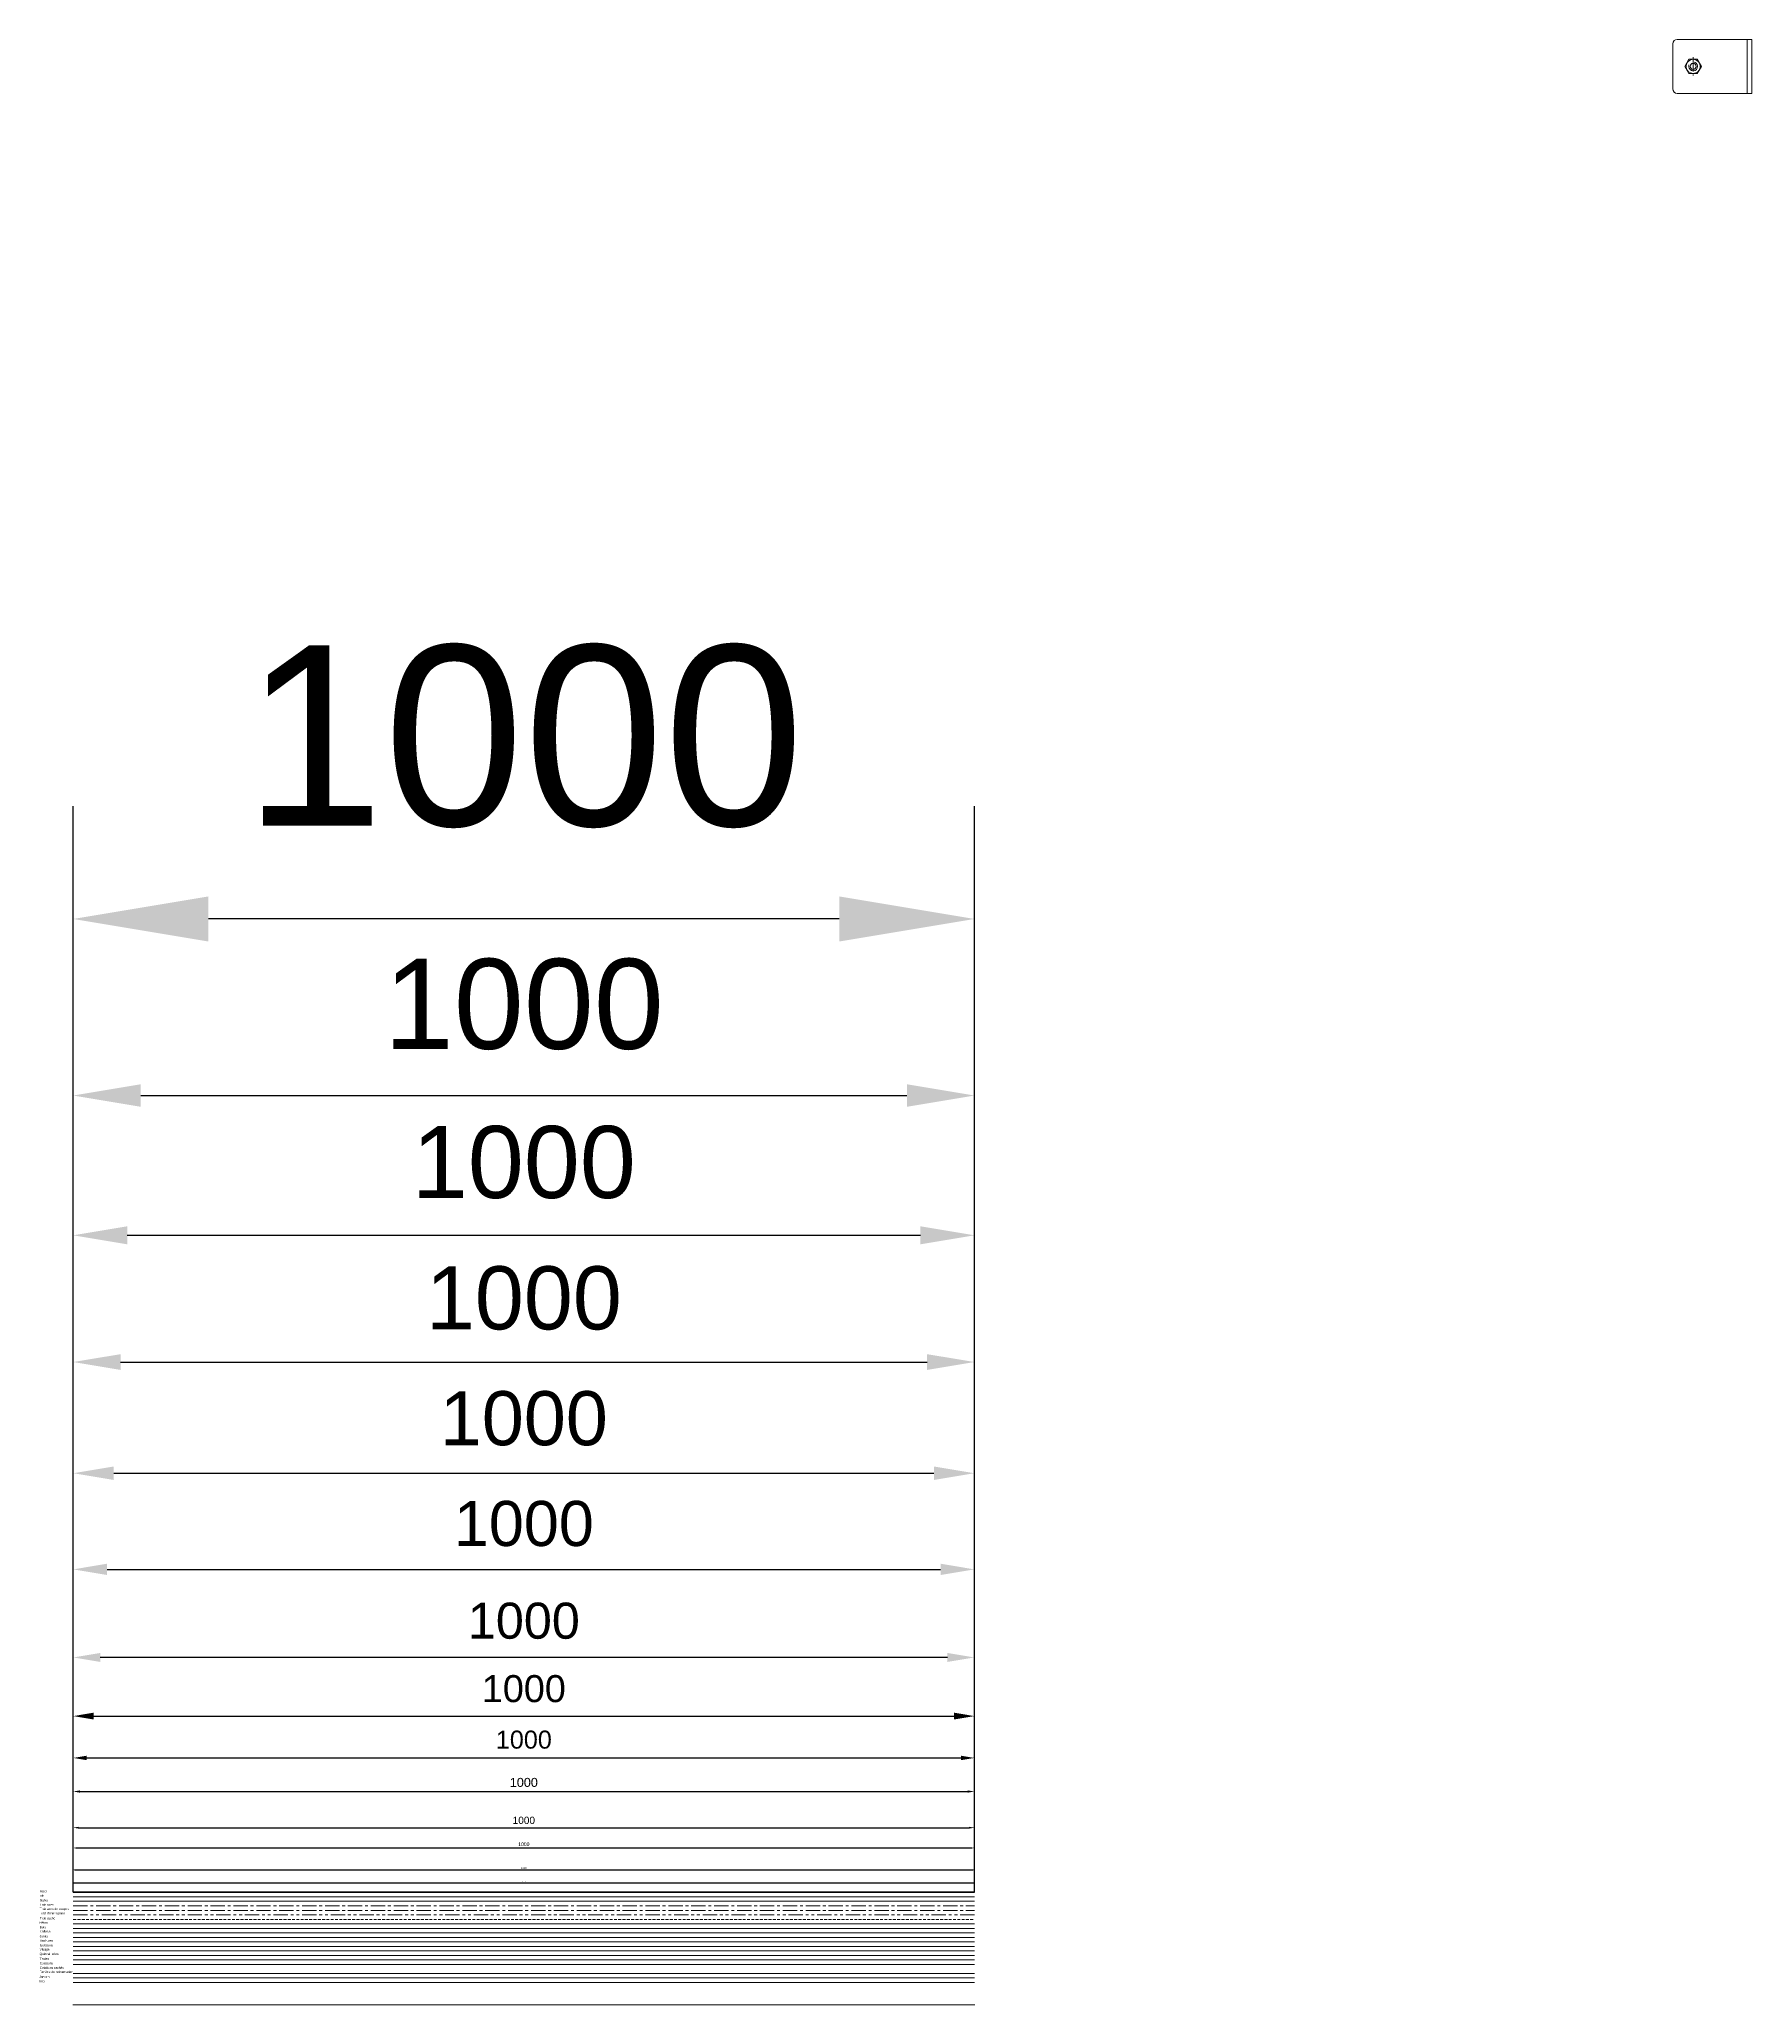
# Model space of a CAD drawing. Header units: millimetres. Extents: x 1459 to 16731, y 971 to 8404.
# Drawn here: x 1459 to 3359, y 1071 to 3252 of the extents above; entities that cross this region are included whole.
import ezdxf

# ---------------------------------------------------------------- set-up
doc = ezdxf.new("R2010")
doc.units = ezdxf.units.MM
doc.header["$LTSCALE"] = 0.5
for name, pattern in [('AXES', [50.8, 31.75, -6.35, 6.35, -6.35]), ('CACHE', [9.525, 6.35, -3.175]), ('FANTOME', [63.5, 31.75, -6.35, 6.35, -6.35, 6.35, -6.35])]:
    doc.linetypes.add(name, pattern=pattern)
doc.layers.get('0').update_dxf_attribs({"lineweight": 20})
doc.layers.get('Defpoints').update_dxf_attribs({"lineweight": 20})
for name, color, linetype, lineweight in [('ALU', 40, 'Continuous', 20), ('BETON', 150, 'Continuous', 20), ('BOIS', 43, 'Continuous', 20), ('Calage', 13, 'Continuous', 20), ('Cotation', 1, 'Continuous', 20), ('Fenêtre de présentation', 150, 'Continuous', 20), ('FORT', 7, 'Continuous', 50), ('Galva', 200, 'Continuous', 20), ('Hachures', 9, 'Continuous', 20), ('Inox', 115, 'Continuous', 20), ('Isolation souple', 181, 'ISOLATION', 20), ('Jansen', 123, 'Continuous', 20), ('Joints', 3, 'Continuous', 20), ('Quincaillerie', 150, 'Continuous', 20), ('Texte', 7, 'Continuous', 20), ('Traits caché', 110, 'CACHE', 20), ("Traits d'axes", 1, 'AXES', 20), ("Traits d'axes coupe", 10, 'AXES', 20), ("Traits d'intéruption", 20, 'FANTOME', 20), ('Vitrage', 6, 'Continuous', 20)]:
    doc.layers.add(name, color=color, linetype=linetype, lineweight=lineweight)
doc.styles.add('BE', font='arial.ttf')
doc.linetypes.add('ISOLATION', pattern='A,0.00254,-2.54,[134,ltypeshp.shx,S=2.54,R=0,X=-2.54,Y=0],-5.08,[134,ltypeshp.shx,S=2.54,R=180,X=2.54,Y=0],-2.54', length=10.16254)
doc.dimstyles.new('ECH 1_1', dxfattribs={"dimtxt": 2, "dimasz": 1.5, "dimexe": 1.25, "dimexo": 0.625, "dimgap": 1, "dimtad": 1, "dimdec": 0, "dimtxsty": 'BE', "dimcen": 0, "dimclrd": 256, "dimclre": 256, "dimclrt": 171, "dimadec": 0, "dimazin": 2, "dimtfac": 1, "dimtdec": 0, "dimtofl": 0, "dimtmove": 0, "dimatfit": 3, "dimfxl": 1, "dimarcsym": 0})
doc.dimstyles.new('ECH 1_10', dxfattribs={"dimscale": 10, "dimtxt": 2, "dimasz": 1.5, "dimexe": 1.25, "dimexo": 0, "dimgap": 1, "dimtad": 1, "dimdec": 0, "dimtxsty": 'BE', "dimcen": 0, "dimclrd": 1, "dimclre": 1, "dimclrt": 171, "dimazin": 2, "dimtfac": 1, "dimtdec": 0, "dimtofl": 0, "dimtmove": 2, "dimatfit": 3, "dimfxl": 1, "dimarcsym": 0})
doc.dimstyles.new('ECH 1_100', dxfattribs={"dimscale": 100, "dimtxt": 2, "dimasz": 1.5, "dimexe": 1.25, "dimexo": 0.625, "dimgap": 1, "dimtad": 1, "dimdec": 0, "dimtxsty": 'BE', "dimcen": 0, "dimclrd": 256, "dimclre": 256, "dimclrt": 171, "dimadec": 0, "dimazin": 2, "dimtfac": 1, "dimtdec": 0, "dimtofl": 0, "dimtmove": 0, "dimatfit": 3, "dimfxl": 1, "dimarcsym": 0})
doc.dimstyles.new('ECH 1_15', dxfattribs={"dimscale": 15, "dimtxt": 2, "dimasz": 1.5, "dimexe": 1.25, "dimexo": 0.625, "dimgap": 1, "dimtad": 1, "dimdec": 0, "dimtxsty": 'BE', "dimcen": 0, "dimclrd": 256, "dimclre": 256, "dimclrt": 171, "dimadec": 0, "dimazin": 2, "dimtfac": 1, "dimtdec": 0, "dimtofl": 0, "dimtmove": 0, "dimatfit": 3, "dimfxl": 1, "dimarcsym": 0})
doc.dimstyles.new('ECH 1_2', dxfattribs={"dimscale": 2, "dimtxt": 2, "dimasz": 1.5, "dimexe": 1.25, "dimexo": 0.625, "dimgap": 1, "dimtad": 1, "dimdec": 0, "dimtxsty": 'BE', "dimcen": 0, "dimclrd": 256, "dimclre": 256, "dimclrt": 171, "dimadec": 0, "dimazin": 2, "dimtfac": 1, "dimtdec": 0, "dimtofl": 0, "dimtmove": 0, "dimatfit": 3, "dimfxl": 1, "dimarcsym": 0})
doc.dimstyles.new('ECH 1_20', dxfattribs={"dimscale": 20, "dimtxt": 2, "dimasz": 1.5, "dimexe": 1.25, "dimexo": 0.625, "dimgap": 1, "dimtad": 1, "dimdec": 0, "dimtxsty": 'BE', "dimcen": 0, "dimclrd": 256, "dimclre": 256, "dimclrt": 171, "dimadec": 0, "dimazin": 2, "dimtfac": 1, "dimtdec": 0, "dimtofl": 0, "dimtmove": 0, "dimatfit": 3, "dimfxl": 1, "dimarcsym": 0})
doc.dimstyles.new('ECH 1_25', dxfattribs={"dimscale": 25, "dimtxt": 2, "dimasz": 1.5, "dimexe": 1.25, "dimexo": 0.625, "dimgap": 1, "dimtad": 1, "dimdec": 0, "dimtxsty": 'BE', "dimcen": 0, "dimclrd": 256, "dimclre": 256, "dimclrt": 171, "dimadec": 0, "dimazin": 2, "dimtfac": 1, "dimtdec": 0, "dimtofl": 0, "dimtmove": 0, "dimatfit": 3, "dimfxl": 1, "dimarcsym": 0})
doc.dimstyles.new('ECH 1_30', dxfattribs={"dimscale": 30, "dimtxt": 2, "dimasz": 1.5, "dimexe": 1.25, "dimexo": 0.625, "dimgap": 1, "dimtad": 1, "dimdec": 0, "dimtxsty": 'BE', "dimcen": 0, "dimclrd": 256, "dimclre": 256, "dimclrt": 171, "dimadec": 0, "dimazin": 2, "dimtfac": 1, "dimtdec": 0, "dimtofl": 0, "dimtmove": 0, "dimatfit": 3, "dimfxl": 1, "dimarcsym": 0})
doc.dimstyles.new('ECH 1_35', dxfattribs={"dimscale": 35, "dimtxt": 2, "dimasz": 1.5, "dimexe": 1.25, "dimexo": 0.625, "dimgap": 1, "dimtad": 1, "dimdec": 0, "dimtxsty": 'BE', "dimcen": 0, "dimclrd": 256, "dimclre": 256, "dimclrt": 171, "dimadec": 0, "dimazin": 2, "dimtfac": 1, "dimtdec": 0, "dimtofl": 0, "dimtmove": 0, "dimatfit": 3, "dimfxl": 1, "dimarcsym": 0})
doc.dimstyles.new('ECH 1_4', dxfattribs={"dimscale": 4, "dimtxt": 2, "dimasz": 1.5, "dimexe": 1.25, "dimexo": 0.625, "dimgap": 1, "dimtad": 1, "dimdec": 0, "dimtxsty": 'BE', "dimcen": 0, "dimclrd": 256, "dimclre": 256, "dimclrt": 171, "dimadec": 0, "dimazin": 2, "dimtfac": 1, "dimtdec": 0, "dimtofl": 0, "dimtmove": 0, "dimatfit": 3, "dimfxl": 1, "dimarcsym": 0})
doc.dimstyles.new('ECH 1_40', dxfattribs={"dimscale": 40, "dimtxt": 2, "dimasz": 1.5, "dimexe": 1.25, "dimexo": 0.625, "dimgap": 1, "dimtad": 1, "dimdec": 0, "dimtxsty": 'BE', "dimcen": 0, "dimclrd": 256, "dimclre": 256, "dimclrt": 171, "dimadec": 0, "dimazin": 2, "dimtfac": 1, "dimtdec": 0, "dimtofl": 0, "dimtmove": 0, "dimatfit": 3, "dimfxl": 1, "dimarcsym": 0})
doc.dimstyles.new('ECH 1_5', dxfattribs={"dimscale": 5, "dimtxt": 2, "dimasz": 1.5, "dimexe": 1.25, "dimexo": 0, "dimgap": 1, "dimtad": 1, "dimdec": 0, "dimtxsty": 'BE', "dimcen": 0, "dimclrd": 1, "dimclre": 1, "dimclrt": 171, "dimazin": 2, "dimtfac": 1, "dimtdec": 0, "dimtofl": 0, "dimtmove": 2, "dimatfit": 3, "dimfxl": 1, "dimarcsym": 0})
doc.dimstyles.new('ECH 1_50', dxfattribs={"dimscale": 50, "dimtxt": 2, "dimasz": 1.5, "dimexe": 1.25, "dimexo": 0.625, "dimgap": 1, "dimtad": 1, "dimdec": 0, "dimtxsty": 'BE', "dimcen": 0, "dimclrd": 256, "dimclre": 256, "dimclrt": 171, "dimadec": 0, "dimazin": 2, "dimtfac": 1, "dimtdec": 0, "dimtofl": 0, "dimtmove": 0, "dimatfit": 3, "dimfxl": 1, "dimarcsym": 0})
doc.dimstyles.new('ECH 2_1', dxfattribs={"dimscale": 0.5, "dimtxt": 2, "dimasz": 1.5, "dimexe": 1.25, "dimexo": 0.625, "dimgap": 1, "dimtad": 1, "dimdec": 0, "dimtxsty": 'BE', "dimcen": 0, "dimclrd": 256, "dimclre": 256, "dimclrt": 171, "dimadec": 0, "dimazin": 2, "dimtfac": 1, "dimtdec": 0, "dimtofl": 0, "dimtmove": 0, "dimatfit": 3, "dimfxl": 1, "dimarcsym": 0})

# ---------------------------------------------------------------- blocks, each defined once
blk = doc.blocks.new('*D0')
at = {"layer": 'Cotation', "lineweight": -2, "transparency": 16777216}
for p, q in [((1496.9, 1195.9), (1496.9, 1207)), ((1497.6, 1206.3), (2496.1, 1206.3)), ((2496.9, 1195.9), (2496.9, 1207))]:
    blk.add_line(p, q, dxfattribs=at)
at = {"layer": 'Cotation', "transparency": 16777216}
for points in [[(1497.6, 1206.5), (1497.6, 1206.2), (1496.9, 1206.3)], [(2496.1, 1206.5), (2496.1, 1206.2), (2496.9, 1206.3)]]:
    blk.add_solid(points, dxfattribs=at)
at = {"layer": 'Defpoints', "color": 0, "transparency": 16777216}
for p in [(2496.9, 1206.3), (1496.9, 1195.6), (2496.9, 1195.6)]:
    blk.add_point(p, dxfattribs=at)
at = {"layer": 'Cotation', "color": 171, "transparency": 16777216, "insert": (1996.9, 1207.4), "char_height": 1, "attachment_point": 5, "style": 'BE'}
blk.add_mtext('1000', dxfattribs=at)
blk = doc.blocks.new('*D1')
at = {"layer": 'Cotation', "lineweight": -2, "transparency": 16777216}
for p, q in [((1496.9, 1196.2), (1496.9, 1221.9)), ((2496.9, 1196.2), (2496.9, 1221.9)), ((1498.4, 1220.6), (2495.4, 1220.6))]:
    blk.add_line(p, q, dxfattribs=at)
at = {"layer": 'Cotation', "transparency": 16777216}
for points in [[(1498.4, 1220.9), (1498.4, 1220.4), (1496.9, 1220.6)], [(2495.4, 1220.9), (2495.4, 1220.4), (2496.9, 1220.6)]]:
    blk.add_solid(points, dxfattribs=at)
at = {"layer": 'Defpoints', "color": 0, "transparency": 16777216}
for p in [(2496.9, 1220.6), (1496.9, 1195.6), (2496.9, 1195.6)]:
    blk.add_point(p, dxfattribs=at)
at = {"layer": 'Cotation', "color": 171, "transparency": 16777216, "insert": (1996.9, 1222.6), "char_height": 2, "attachment_point": 5, "style": 'BE'}
blk.add_mtext('1000', dxfattribs=at)
blk = doc.blocks.new('*D2')
at = {"layer": 'Cotation', "lineweight": -2, "transparency": 16777216}
for p, q in [((1496.9, 1196.9), (1496.9, 1247.3)), ((1499.9, 1244.8), (2493.9, 1244.8)), ((2496.9, 1196.9), (2496.9, 1247.3))]:
    blk.add_line(p, q, dxfattribs=at)
at = {"layer": 'Cotation', "transparency": 16777216}
for points in [[(1499.9, 1245.3), (1499.9, 1244.3), (1496.9, 1244.8)], [(2493.9, 1245.3), (2493.9, 1244.3), (2496.9, 1244.8)]]:
    blk.add_solid(points, dxfattribs=at)
at = {"layer": 'Defpoints', "color": 0, "transparency": 16777216}
for p in [(2496.9, 1244.8), (1496.9, 1195.6), (2496.9, 1195.6)]:
    blk.add_point(p, dxfattribs=at)
at = {"layer": 'Cotation', "color": 171, "transparency": 16777216, "insert": (1996.9, 1248.9), "char_height": 4, "attachment_point": 5, "style": 'BE'}
blk.add_mtext('1000', dxfattribs=at)
blk = doc.blocks.new('*D3')
at = {"layer": 'Cotation', "color": 1, "lineweight": -2, "transparency": 16777216}
for p, q in [((1496.9, 1195.6), (1496.9, 1313.7)), ((2496.9, 1195.6), (2496.9, 1313.7)), ((1504.4, 1307.4), (2489.4, 1307.4))]:
    blk.add_line(p, q, dxfattribs=at)
at = {"layer": 'Cotation', "color": 1, "transparency": 16777216}
for points in [[(1504.4, 1308.7), (1504.4, 1306.2), (1496.9, 1307.4)], [(2489.4, 1308.7), (2489.4, 1306.2), (2496.9, 1307.4)]]:
    blk.add_solid(points, dxfattribs=at)
at = {"layer": 'Defpoints', "color": 0, "transparency": 16777216}
for p in [(2496.9, 1307.4), (1496.9, 1195.6), (2496.9, 1195.6)]:
    blk.add_point(p, dxfattribs=at)
at = {"layer": 'Cotation', "color": 171, "transparency": 16777216, "insert": (1996.9, 1317.5), "char_height": 10, "attachment_point": 5, "style": 'BE'}
blk.add_mtext('1000', dxfattribs=at)
blk = doc.blocks.new('*D4')
at = {"layer": 'Cotation', "color": 1, "lineweight": -2, "transparency": 16777216}
for p, q in [((1496.9, 1195.6), (1496.9, 1357.2)), ((2496.9, 1195.6), (2496.9, 1357.2)), ((1511.9, 1344.7), (2481.9, 1344.7))]:
    blk.add_line(p, q, dxfattribs=at)
at = {"layer": 'Cotation', "color": 1, "transparency": 16777216}
for points in [[(1511.9, 1347.2), (1511.9, 1342.2), (1496.9, 1344.7)], [(2481.9, 1347.2), (2481.9, 1342.2), (2496.9, 1344.7)]]:
    blk.add_solid(points, dxfattribs=at)
at = {"layer": 'Defpoints', "color": 0, "transparency": 16777216}
for p in [(2496.9, 1344.7), (1496.9, 1195.6), (2496.9, 1195.6)]:
    blk.add_point(p, dxfattribs=at)
at = {"layer": 'Cotation', "color": 171, "transparency": 16777216, "insert": (1996.9, 1364.9), "char_height": 20, "attachment_point": 5, "style": 'BE'}
blk.add_mtext('1000', dxfattribs=at)
blk = doc.blocks.new('*D5')
at = {"layer": 'Cotation', "lineweight": -2, "transparency": 16777216}
for p, q in [((1496.9, 1205), (1496.9, 1409.9)), ((2496.9, 1205), (2496.9, 1409.9)), ((1519.4, 1391.1), (2474.4, 1391.1))]:
    blk.add_line(p, q, dxfattribs=at)
at = {"layer": 'Cotation', "transparency": 16777216}
for points in [[(1519.4, 1394.9), (1519.4, 1387.4), (1496.9, 1391.1)], [(2474.4, 1394.9), (2474.4, 1387.4), (2496.9, 1391.1)]]:
    blk.add_solid(points, dxfattribs=at)
at = {"layer": 'Defpoints', "color": 0, "transparency": 16777216}
for p in [(2496.9, 1391.1), (1496.9, 1195.6), (2496.9, 1195.6)]:
    blk.add_point(p, dxfattribs=at)
at = {"layer": 'Cotation', "color": 171, "transparency": 16777216, "insert": (1996.9, 1421.4), "char_height": 30, "attachment_point": 5, "style": 'BE'}
blk.add_mtext('1000', dxfattribs=at)
blk = doc.blocks.new('*D6')
at = {"layer": 'Cotation', "lineweight": -2, "transparency": 16777216}
for p, q in [((1496.9, 1208.1), (1496.9, 1481.2)), ((2496.9, 1208.1), (2496.9, 1481.2)), ((2466.9, 1456.2), (1526.9, 1456.2))]:
    blk.add_line(p, q, dxfattribs=at)
at = {"layer": 'Cotation', "transparency": 16777216}
for points in [[(1526.9, 1461.2), (1526.9, 1451.2), (1496.9, 1456.2)], [(2466.9, 1461.2), (2466.9, 1451.2), (2496.9, 1456.2)]]:
    blk.add_solid(points, dxfattribs=at)
at = {"layer": 'Defpoints', "color": 0, "transparency": 16777216}
for p in [(1496.9, 1456.2), (1496.9, 1195.6), (2496.9, 1195.6)]:
    blk.add_point(p, dxfattribs=at)
at = {"layer": 'Cotation', "color": 171, "transparency": 16777216, "insert": (1996.9, 1496.7), "char_height": 40, "attachment_point": 5, "style": 'BE'}
blk.add_mtext('1000', dxfattribs=at)
blk = doc.blocks.new('*D7')
at = {"layer": 'Cotation', "lineweight": -2, "transparency": 16777216}
for p, q in [((1496.9, 1211.2), (1496.9, 1585.2)), ((2496.9, 1211.2), (2496.9, 1585.2)), ((1534.4, 1553.9), (2459.4, 1553.9))]:
    blk.add_line(p, q, dxfattribs=at)
at = {"layer": 'Cotation', "transparency": 16777216}
for points in [[(1534.4, 1560.2), (1534.4, 1547.7), (1496.9, 1553.9)], [(2459.4, 1560.2), (2459.4, 1547.7), (2496.9, 1553.9)]]:
    blk.add_solid(points, dxfattribs=at)
at = {"layer": 'Defpoints', "color": 0, "transparency": 16777216}
for p in [(2496.9, 1553.9), (1496.9, 1195.6), (2496.9, 1195.6)]:
    blk.add_point(p, dxfattribs=at)
at = {"layer": 'Cotation', "color": 171, "transparency": 16777216, "insert": (1996.9, 1604.5), "char_height": 50, "attachment_point": 5, "style": 'BE'}
blk.add_mtext('1000', dxfattribs=at)
blk = doc.blocks.new('*D8')
at = {"layer": 'Cotation', "lineweight": -2, "transparency": 16777216}
for p, q in [((1496.9, 1214.4), (1496.9, 1698.1)), ((2496.9, 1214.4), (2496.9, 1698.1)), ((1541.9, 1660.6), (2451.9, 1660.6))]:
    blk.add_line(p, q, dxfattribs=at)
at = {"layer": 'Cotation', "transparency": 16777216}
for points in [[(1541.9, 1668.1), (1541.9, 1653.1), (1496.9, 1660.6)], [(2451.9, 1668.1), (2451.9, 1653.1), (2496.9, 1660.6)]]:
    blk.add_solid(points, dxfattribs=at)
at = {"layer": 'Defpoints', "color": 0, "transparency": 16777216}
for p in [(2496.9, 1660.6), (1496.9, 1195.6), (2496.9, 1195.6)]:
    blk.add_point(p, dxfattribs=at)
at = {"layer": 'Cotation', "color": 171, "transparency": 16777216, "insert": (1996.9, 1721.2), "char_height": 60, "attachment_point": 5, "style": 'BE'}
blk.add_mtext('1000', dxfattribs=at)
blk = doc.blocks.new('*D9')
at = {"layer": 'Cotation', "lineweight": -2, "transparency": 16777216}
for p, q in [((1496.9, 1217.5), (1496.9, 1827.7)), ((2496.9, 1217.5), (2496.9, 1827.7)), ((1549.4, 1784), (2444.4, 1784))]:
    blk.add_line(p, q, dxfattribs=at)
at = {"layer": 'Cotation', "transparency": 16777216}
for points in [[(1549.4, 1792.7), (1549.4, 1775.2), (1496.9, 1784)], [(2444.4, 1792.7), (2444.4, 1775.2), (2496.9, 1784)]]:
    blk.add_solid(points, dxfattribs=at)
at = {"layer": 'Defpoints', "color": 0, "transparency": 16777216}
for p in [(2496.9, 1784), (1496.9, 1195.6), (2496.9, 1195.6)]:
    blk.add_point(p, dxfattribs=at)
at = {"layer": 'Cotation', "color": 171, "transparency": 16777216, "insert": (1996.9, 1854.7), "char_height": 70, "attachment_point": 5, "style": 'BE'}
blk.add_mtext('1000', dxfattribs=at)
blk = doc.blocks.new('*D10')
at = {"layer": 'Cotation', "lineweight": -2, "transparency": 16777216}
for p, q in [((1496.9, 1220.6), (1496.9, 1974.6)), ((2496.9, 1220.6), (2496.9, 1974.6)), ((1556.9, 1924.6), (2436.9, 1924.6))]:
    blk.add_line(p, q, dxfattribs=at)
at = {"layer": 'Cotation', "transparency": 16777216}
for points in [[(1556.9, 1934.6), (1556.9, 1914.6), (1496.9, 1924.6)], [(2436.9, 1934.6), (2436.9, 1914.6), (2496.9, 1924.6)]]:
    blk.add_solid(points, dxfattribs=at)
at = {"layer": 'Defpoints', "color": 0, "transparency": 16777216}
for p in [(2496.9, 1924.6), (1496.9, 1195.6), (2496.9, 1195.6)]:
    blk.add_point(p, dxfattribs=at)
at = {"layer": 'Cotation', "color": 171, "transparency": 16777216, "insert": (1996.9, 2005.4), "char_height": 80, "attachment_point": 5, "style": 'BE'}
blk.add_mtext('1000', dxfattribs=at)
blk = doc.blocks.new('*D11')
at = {"layer": 'Cotation', "lineweight": -2, "transparency": 16777216}
for p, q in [((1496.9, 1226.9), (1496.9, 2142.2)), ((2496.9, 1226.9), (2496.9, 2142.2)), ((1571.9, 2079.7), (2421.9, 2079.7))]:
    blk.add_line(p, q, dxfattribs=at)
at = {"layer": 'Cotation', "transparency": 16777216}
for points in [[(1571.9, 2092.2), (1571.9, 2067.2), (1496.9, 2079.7)], [(2421.9, 2092.2), (2421.9, 2067.2), (2496.9, 2079.7)]]:
    blk.add_solid(points, dxfattribs=at)
at = {"layer": 'Defpoints', "color": 0, "transparency": 16777216}
for p in [(2496.9, 2079.7), (1496.9, 1195.6), (2496.9, 1195.6)]:
    blk.add_point(p, dxfattribs=at)
at = {"layer": 'Cotation', "color": 171, "transparency": 16777216, "insert": (1996.9, 2180.7), "char_height": 100, "attachment_point": 5, "style": 'BE'}
blk.add_mtext('1000', dxfattribs=at)
blk = doc.blocks.new('*D12')
at = {"layer": 'Cotation', "lineweight": -2, "transparency": 16777216}
for p, q in [((1496.9, 1258.1), (1496.9, 2400.6)), ((2496.9, 1258.1), (2496.9, 2400.6)), ((2346.9, 2275.6), (1646.9, 2275.6))]:
    blk.add_line(p, q, dxfattribs=at)
at = {"layer": 'Cotation', "transparency": 16777216}
for points in [[(1646.9, 2300.6), (1646.9, 2250.6), (1496.9, 2275.6)], [(2346.9, 2300.6), (2346.9, 2250.6), (2496.9, 2275.6)]]:
    blk.add_solid(points, dxfattribs=at)
at = {"layer": 'Defpoints', "color": 0, "transparency": 16777216}
for p in [(1496.9, 2275.6), (1496.9, 1195.6), (2496.9, 1195.6)]:
    blk.add_point(p, dxfattribs=at)
at = {"layer": 'Cotation', "color": 171, "transparency": 16777216, "insert": (1996.9, 2477.7), "char_height": 200, "attachment_point": 5, "style": 'BE'}
blk.add_mtext('1000', dxfattribs=at)
blk = doc.blocks.new('*D13')
at = {"layer": 'Cotation', "lineweight": -2, "transparency": 16777216}
for p, q in [((1496.9, 1198.1), (1496.9, 1272.3)), ((1502.9, 1267.3), (2490.9, 1267.3)), ((2496.9, 1198.1), (2496.9, 1272.3))]:
    blk.add_line(p, q, dxfattribs=at)
at = {"layer": 'Cotation', "transparency": 16777216}
for points in [[(1502.9, 1268.3), (1502.9, 1266.3), (1496.9, 1267.3)], [(2490.9, 1268.3), (2490.9, 1266.3), (2496.9, 1267.3)]]:
    blk.add_solid(points, dxfattribs=at)
at = {"layer": 'Defpoints', "color": 0, "transparency": 16777216}
for p in [(2496.9, 1267.3), (1496.9, 1195.6), (2496.9, 1195.6)]:
    blk.add_point(p, dxfattribs=at)
at = {"layer": 'Cotation', "color": 171, "transparency": 16777216, "insert": (1996.9, 1275.4), "char_height": 8, "attachment_point": 5, "style": 'BE'}
blk.add_mtext('1000', dxfattribs=at)

msp = doc.modelspace()

# ---------------------------------------------------------------- linework, layer by layer
at = {"color": 0, "linetype": 'Continuous'}
for p, q in [((3289.8, 3229.5), (3285.3, 3221.6)), ((3289.8, 3229.5), (3298.9, 3229.5)), ((3298.9, 3229.5), (3303.5, 3221.6)), ((3289.8, 3213.8), (3285.3, 3221.6)), ((3289.8, 3213.8), (3298.9, 3213.8)), ((3298.9, 3213.8), (3303.5, 3221.6))]:
    msp.add_line(p, q, dxfattribs=at)
for radius in [7.87, 3.3]:
    msp.add_circle((3294.4, 3221.6), radius, dxfattribs=at)
msp.add_arc((3294.4, 3221.6), 4.92, 160, 70, dxfattribs=at)
at = {"layer": 'ALU'}
msp.add_line((1496.9, 1190.6), (2496.9, 1190.6), dxfattribs=at)
at = {"layer": 'BETON'}
msp.add_line((1496.9, 1160.6), (2496.9, 1160.6), dxfattribs=at)
at = {"layer": 'BOIS'}
msp.add_line((1496.9, 1155.6), (2496.9, 1155.6), dxfattribs=at)
at = {"layer": 'Calage'}
msp.add_line((1496.9, 1150.6), (2496.9, 1150.6), dxfattribs=at)
at = {"layer": 'Cotation'}
msp.add_line((1496.9, 1115.6), (2496.9, 1115.6), dxfattribs=at)
at = {"layer": 'Fenêtre de présentation'}
msp.add_line((1496.9, 1105.6), (2496.9, 1105.6), dxfattribs=at)
at = {"layer": 'FORT'}
msp.add_line((1496.9, 1195.6), (2496.9, 1195.6), dxfattribs=at)
at = {"layer": 'Galva'}
for p, q in [((3354.4, 3251.6), (3276.8, 3251.6)), ((3354.4, 3251.6), (3359.4, 3251.6)), ((3354.4, 3191.6), (3354.4, 3251.6)), ((3359.4, 3251.6), (3359.4, 3191.6)), ((3271.8, 3246.6), (3271.8, 3196.6)), ((3354.4, 3191.6), (3276.8, 3191.6)), ((3359.4, 3191.6), (3354.4, 3191.6)), ((1496.9, 1185.6), (2496.9, 1185.6))]:
    msp.add_line(p, q, dxfattribs=at)
for centre, start, end in [((3276.8, 3246.6), 90, 180), ((3276.8, 3196.6), 180, 270)]:
    msp.add_arc(centre, 5, start, end, dxfattribs=at)
at = {"layer": 'Hachures'}
msp.add_line((1496.9, 1140.6), (2496.9, 1140.6), dxfattribs=at)
at = {"layer": 'Inox'}
msp.add_line((1496.9, 1095.6), (2496.9, 1095.6), dxfattribs=at)
at = {"layer": 'Isolation souple'}
msp.add_line((1496.9, 1135.6), (2496.9, 1135.6), dxfattribs=at)
at = {"layer": 'Isolation souple', "linetype": 'ISOLATION', "ltscale": 2}
msp.add_line((2497.5, 1070.9), (1496.5, 1070.9), dxfattribs=at)
at = {"layer": 'Jansen'}
msp.add_line((1496.9, 1100.6), (2496.9, 1100.6), dxfattribs=at)
at = {"layer": 'Joints'}
msp.add_line((1496.9, 1145.6), (2496.9, 1145.6), dxfattribs=at)
at = {"layer": 'Quincaillerie'}
msp.add_line((1496.9, 1125.6), (2496.9, 1125.6), dxfattribs=at)
at = {"layer": 'Texte'}
msp.add_line((1496.9, 1120.6), (2496.9, 1120.6), dxfattribs=at)
at = {"layer": 'Traits caché', "linetype": 'CACHE'}
msp.add_line((1496.9, 1165.6), (2496.9, 1165.6), dxfattribs=at)
at = {"layer": "Traits d'axes"}
msp.add_line((3294.4, 3231.7), (3294.4, 3211.6), dxfattribs=at)
at = {"layer": "Traits d'axes", "linetype": 'AXES'}
msp.add_line((1496.9, 1180.6), (2496.9, 1180.6), dxfattribs=at)
at = {"layer": "Traits d'axes coupe", "linetype": 'AXES'}
msp.add_line((1496.9, 1175.6), (2496.9, 1175.6), dxfattribs=at)
at = {"layer": "Traits d'intéruption", "linetype": 'FANTOME'}
msp.add_line((1496.9, 1170.6), (2496.9, 1170.6), dxfattribs=at)
at = {"layer": 'Vitrage'}
msp.add_line((1496.9, 1130.6), (2496.9, 1130.6), dxfattribs=at)

# ---------------------------------------------------------------- texts
at = {"layer": 'Texte', "char_height": 2.5, "style": 'BE'}
for s, insert, width, attachment_point in [('Alu', (1462.3, 1191.9), 11.789, 5), ('Trait axes de coupes', (1475.9, 1176.9), 37.801, 5), ('Galva', (1464.3, 1186.9), 11.789, 5), ('Trait axes', (1467.5, 1181.9), 19.346, 5), ('Acier', (1463.9, 1196.9), 11.789, 5), ("Trait d'interruption", (1473.7, 1171.9), 37.801, 5), ('Trait caché', (1468.4, 1166.9), 37.801, 5), ('Béton', (1464.1, 1161.9), 37.801, 5), ('Bois', (1459.7, 1156.9), 16.775, 4), ('Joints', (1464.3, 1146.9), 37.801, 5), ('Callage', (1465.7, 1151.9), 12.153, 5), ('Hachures', (1467.1, 1141.9), 37.801, 5), ('Isolations', (1467.1, 1136.9), 37.801, 5), ('Vitrage', (1465.2, 1131.9), 37.801, 5), ('Quincailleries', (1470.1, 1126.9), 37.801, 5), ('Textes', (1465, 1121.9), 37.801, 5), ('Cotations', (1467.1, 1116.9), 37.801, 5), ('Cotations cachés', (1473.1, 1111.9), 37.801, 5), ('Jansen', (1459.2, 1101.9), 37.801, 4), ('Inox', (1459.2, 1096.9), 37.801, 4), ('Fenêtre de présentation', (1478.1, 1106.9), 37.801, 5)]:
    msp.add_mtext(s, dxfattribs=dict(at, insert=insert, width=width, attachment_point=attachment_point))

# ---------------------------------------------------------------- dimensions: what is measured, and where the dimension line sits
at = {"layer": 'Cotation'}
for base, p1, p2, dimstyle, picture, middle in [((1496.9, 2275.6), (2496.9, 1195.6), (1496.9, 1195.6), 'ECH 1_100', '*D12', (1996.9, 2477.7)), ((2496.9, 2079.7), (1496.9, 1195.6), (2496.9, 1195.6), 'ECH 1_50', '*D11', (1996.9, 2180.7)), ((2496.9, 1924.6), (1496.9, 1195.6), (2496.9, 1195.6), 'ECH 1_40', '*D10', (1996.9, 2005.4)), ((2496.9, 1784), (1496.9, 1195.6), (2496.9, 1195.6), 'ECH 1_35', '*D9', (1996.9, 1854.7)), ((2496.9, 1660.6), (1496.9, 1195.6), (2496.9, 1195.6), 'ECH 1_30', '*D8', (1996.9, 1721.2)), ((2496.9, 1553.9), (1496.9, 1195.6), (2496.9, 1195.6), 'ECH 1_25', '*D7', (1996.9, 1604.5)), ((1496.9, 1456.2), (2496.9, 1195.6), (1496.9, 1195.6), 'ECH 1_20', '*D6', (1996.9, 1496.7)), ((2496.9, 1391.1), (1496.9, 1195.6), (2496.9, 1195.6), 'ECH 1_15', '*D5', (1996.9, 1421.4)), ((2496.9, 1344.7), (1496.9, 1195.6), (2496.9, 1195.6), 'ECH 1_10', '*D4', (1996.9, 1364.9)), ((2496.9, 1307.4), (1496.9, 1195.6), (2496.9, 1195.6), 'ECH 1_5', '*D3', (1996.9, 1317.5)), ((2496.9, 1267.3), (1496.9, 1195.6), (2496.9, 1195.6), 'ECH 1_4', '*D13', (1996.9, 1275.4)), ((2496.9, 1244.8), (1496.9, 1195.6), (2496.9, 1195.6), 'ECH 1_2', '*D2', (1996.9, 1248.9)), ((2496.9, 1220.6), (1496.9, 1195.6), (2496.9, 1195.6), 'ECH 1_1', '*D1', (1996.9, 1222.6)), ((2496.9, 1206.3), (1496.9, 1195.6), (2496.9, 1195.6), 'ECH 2_1', '*D0', (1996.9, 1207.4))]:
    dim = msp.add_linear_dim(base=base, p1=p1, p2=p2, dimstyle=dimstyle, dxfattribs=at)
    dim.commit()
    dim.dimension.update_dxf_attribs({"geometry": picture, "text_midpoint": middle})

doc.saveas('drawing.dxf')
